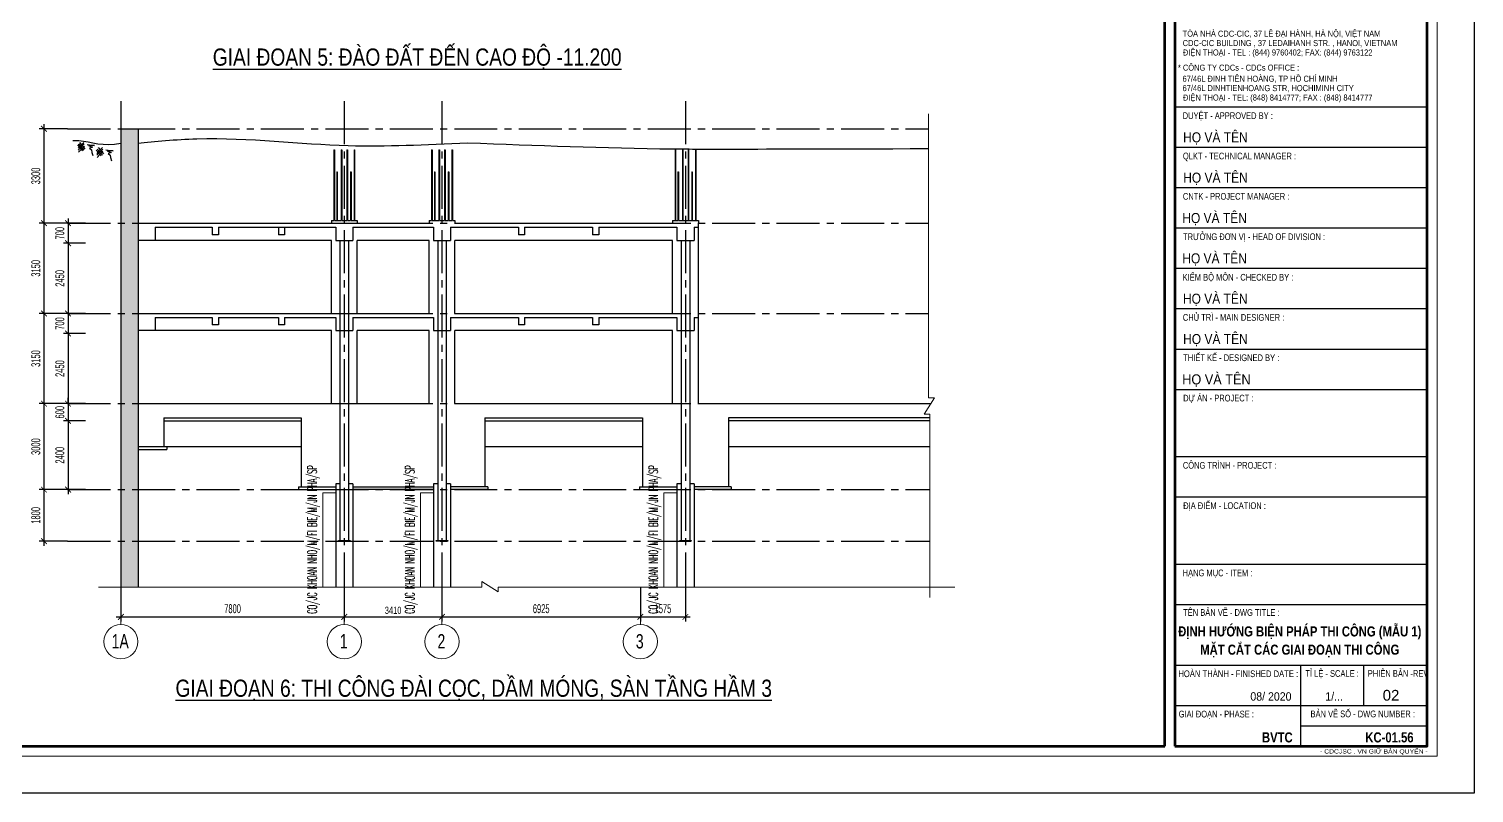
# Model space of a CAD drawing. Extents: x 71 to 1774126, y -14 to 415800.
# Drawn here: x 1723678 to 1774126, y 199218 to 225901 of the extents above; entities that cross this region are included whole.
import ezdxf
from ezdxf.enums import TextEntityAlignment as Align

# ---------------------------------------------------------------- set-up
doc = ezdxf.new("R2010")
doc.units = 0
doc.header["$LTSCALE"] = 1000
doc.header["$MEASUREMENT"] = 0
doc.header["$PDMODE"] = 3
doc.linetypes.add('CENTER2', pattern=[1.125, 0.75, -0.125, 0.125, -0.125])
doc.linetypes.add('HIDDEN', pattern=[0.375, 0.25, -0.125])
doc.layers.get('0').update_dxf_attribs({"linetype": 'CONTINUOUS'})
doc.layers.get('Defpoints').update_dxf_attribs({"linetype": 'CONTINUOUS'})
for name, color, linetype, lineweight in [('CDC -TEXT KHUNG', 7, 'CONTINUOUS', 20), ('CDC-KHUNGTEN', 7, 'CONTINUOUS', 20), ('KCS_CHI', 1, 'CONTINUOUS', 15), ('S19_ACE_Thanh_chong', 9, 'CONTINUOUS', 18)]:
    doc.layers.add(name, color=color, linetype=linetype, lineweight=lineweight)
for name, color, linetype in [('CDC.01.AXIS', 160, 'CENTER2'), ('CDC.02.DIM', 1, 'CONTINUOUS'), ('CDC.03.BORDER', 3, 'CONTINUOUS'), ('CDC.04.HIDDEN', 8, 'HIDDEN'), ('CDC.05.STEEL', 4, 'CONTINUOUS'), ('CDC.06.TEXT', 2, 'CONTINUOUS'), ('CDC.10.HATCH', 9, 'CONTINUOUS'), ('CDC.16.BIGTEXT', 6, 'CONTINUOUS'), ('DAT', 115, 'CONTINUOUS')]:
    doc.layers.add(name, color=color, linetype=linetype)
doc.styles.add('ARIAL', font='arial.ttf', dxfattribs={"width": 0.6})
doc.styles.add('Arial_B_3', font='arialbd.ttf', dxfattribs={"width": 0.75, "height": 3})
doc.styles.add('KT CDC', font='arial.ttf', dxfattribs={"width": 0.85, "height": 200})
doc.styles.add('ROMANS', font='vnsimplexh.shx', dxfattribs={"width": 0.55, "bigfont": 'vns.shx'})
doc.dimstyles.new('100', dxfattribs={"dimscale": 100, "dimtxt": 2.5, "dimasz": 1, "dimexe": 1, "dimexo": 0, "dimgap": 1, "dimtad": 1, "dimdec": 0, "dimdsep": 46, "dimtxsty": 'ARIAL', "dimblk": 'ARCHTICK', "dimcen": 1, "dimdle": 1, "dimclrd": 1, "dimclre": 1, "dimclrt": 2, "dimadec": 0, "dimazin": 0, "dimtfac": 0.00072, "dimtdec": 0, "dimtix": 1, "dimtmove": 2, "dimatfit": 3, "dimldrblk": 'ARCHTICK', "dimfxl": 1, "dimtolj": 1, "dimarcsym": 0})
doc.dimstyles.new('D100', dxfattribs={"dimscale": 125, "dimtxt": 2.5, "dimasz": 1.6, "dimexe": 1.3, "dimexo": 0, "dimgap": 1, "dimtad": 1, "dimdec": 0, "dimdsep": 46, "dimtxsty": 'ARIAL', "dimblk": 'ARCHTICK', "dimcen": 1, "dimdle": 1.3, "dimclrd": 1, "dimclre": 1, "dimclrt": 2, "dimadec": 0, "dimazin": 0, "dimtfac": 0.00072, "dimtdec": 0, "dimtix": 1, "dimtmove": 2, "dimatfit": 3, "dimldrblk": 'ARCHTICK', "dimfxl": 1, "dimtolj": 1, "dimarcsym": 0})

# ---------------------------------------------------------------- blocks, each defined once
blk = doc.blocks.new('_ARCHTICK')
at = {"color": 0, "linetype": 'ByBlock', "const_width": 0.15}
blk.add_lwpolyline([(-0.5, -0.5), (0.5, 0.5)], dxfattribs=at)
blk = doc.blocks.new('*D417')
at = {"layer": 'CDC.02.DIM', "color": 1, "lineweight": -2, "ltscale": 2000, "transparency": 16777216}
for p, q in [((1726887, 206406), (1726887, 205209)), ((1734687, 206406), (1734687, 205209)), ((1726725, 205371), (1734850, 205371))]:
    blk.add_line(p, q, dxfattribs=at)
at = {"layer": 'Defpoints', "color": 0, "ltscale": 2000, "transparency": 16777216}
for p in [(1726887, 206406), (1734687, 206406), (1734687, 205371)]:
    blk.add_point(p, dxfattribs=at)
at = {"layer": 'CDC.02.DIM', "color": 1, "lineweight": -2, "ltscale": 2000, "transparency": 16777216, "xscale": 200, "yscale": 200, "zscale": 200, "rotation": 180}
blk.add_blockref('_ARCHTICK', (1726887, 205371), dxfattribs=at)
at = {"layer": 'CDC.02.DIM', "color": 1, "lineweight": -2, "ltscale": 2000, "transparency": 16777216, "xscale": 200, "yscale": 200, "zscale": 200}
blk.add_blockref('_ARCHTICK', (1734687, 205371), dxfattribs=at)
at = {"layer": 'CDC.02.DIM', "color": 2, "ltscale": 2000, "transparency": 16777216, "insert": (1730787, 205656), "char_height": 312.5, "attachment_point": 5, "style": 'ARIAL'}
blk.add_mtext('\\A1;7800', dxfattribs=at)
blk = doc.blocks.new('*D418')
at = {"layer": 'CDC.02.DIM', "color": 1, "lineweight": -2, "ltscale": 2000, "transparency": 16777216}
for p, q in [((1745022, 206406), (1745022, 205209)), ((1746597, 206406), (1746597, 205209)), ((1744860, 205371), (1746760, 205371))]:
    blk.add_line(p, q, dxfattribs=at)
at = {"layer": 'Defpoints', "color": 0, "ltscale": 2000, "transparency": 16777216}
for p in [(1745022, 206406), (1746597, 206406), (1746597, 205371)]:
    blk.add_point(p, dxfattribs=at)
at = {"layer": 'CDC.02.DIM', "color": 1, "lineweight": -2, "ltscale": 2000, "transparency": 16777216, "xscale": 200, "yscale": 200, "zscale": 200, "rotation": 180}
blk.add_blockref('_ARCHTICK', (1745022, 205371), dxfattribs=at)
at = {"layer": 'CDC.02.DIM', "color": 1, "lineweight": -2, "ltscale": 2000, "transparency": 16777216, "xscale": 200, "yscale": 200, "zscale": 200}
blk.add_blockref('_ARCHTICK', (1746597, 205371), dxfattribs=at)
at = {"layer": 'CDC.02.DIM', "color": 2, "ltscale": 2000, "transparency": 16777216, "insert": (1745810, 205656), "char_height": 312.5, "attachment_point": 5, "style": 'ARIAL'}
blk.add_mtext('\\A1;1575', dxfattribs=at)
blk = doc.blocks.new('*D419')
at = {"layer": 'CDC.02.DIM', "color": 1, "lineweight": -2, "ltscale": 2000, "transparency": 16777216}
for p, q in [((1724204, 222579), (1724204, 218954)), ((1725030, 222416), (1724041, 222416)), ((1725030, 219116), (1724041, 219116))]:
    blk.add_line(p, q, dxfattribs=at)
at = {"layer": 'Defpoints', "color": 0, "ltscale": 2000, "transparency": 16777216}
for p in [(1725030, 222416), (1724204, 219116), (1725030, 219116)]:
    blk.add_point(p, dxfattribs=at)
at = {"layer": 'CDC.02.DIM', "color": 1, "lineweight": -2, "ltscale": 2000, "transparency": 16777216, "xscale": 200, "yscale": 200, "zscale": 200}
for p, rotation in [((1724204, 222416), 90), ((1724204, 219116), 270)]:
    blk.add_blockref('_ARCHTICK', p, dxfattribs=dict(at, rotation=rotation))
at = {"layer": 'CDC.02.DIM', "color": 2, "ltscale": 2000, "transparency": 16777216, "insert": (1723919, 220766), "char_height": 312.5, "attachment_point": 5, "rotation": 90, "style": 'ARIAL'}
blk.add_mtext('\\A1;3300', dxfattribs=at)
blk = doc.blocks.new('*D420')
at = {"layer": 'CDC.02.DIM', "color": 1, "lineweight": -2, "ltscale": 2000, "transparency": 16777216}
for p, q in [((1725030, 215966), (1724041, 215966)), ((1724204, 216129), (1724204, 212654)), ((1725030, 212816), (1724041, 212816))]:
    blk.add_line(p, q, dxfattribs=at)
at = {"layer": 'Defpoints', "color": 0, "ltscale": 2000, "transparency": 16777216}
for p in [(1725030, 215966), (1724204, 212816), (1725030, 212816)]:
    blk.add_point(p, dxfattribs=at)
at = {"layer": 'CDC.02.DIM', "color": 1, "lineweight": -2, "ltscale": 2000, "transparency": 16777216, "xscale": 200, "yscale": 200, "zscale": 200}
for p, rotation in [((1724204, 215966), 90), ((1724204, 212816), 270)]:
    blk.add_blockref('_ARCHTICK', p, dxfattribs=dict(at, rotation=rotation))
at = {"layer": 'CDC.02.DIM', "color": 2, "ltscale": 2000, "transparency": 16777216, "insert": (1723919, 214391), "char_height": 312.5, "attachment_point": 5, "rotation": 90, "style": 'ARIAL'}
blk.add_mtext('\\A1;3150', dxfattribs=at)
blk = doc.blocks.new('*D421')
at = {"layer": 'CDC.02.DIM', "color": 1, "lineweight": -2, "ltscale": 2000, "transparency": 16777216}
for p, q in [((1724204, 212979), (1724204, 209654)), ((1725030, 212816), (1724041, 212816)), ((1725030, 209816), (1724041, 209816))]:
    blk.add_line(p, q, dxfattribs=at)
at = {"layer": 'Defpoints', "color": 0, "ltscale": 2000, "transparency": 16777216}
for p in [(1725030, 212816), (1724204, 209816), (1725030, 209816)]:
    blk.add_point(p, dxfattribs=at)
at = {"layer": 'CDC.02.DIM', "color": 1, "lineweight": -2, "ltscale": 2000, "transparency": 16777216, "xscale": 200, "yscale": 200, "zscale": 200}
for p, rotation in [((1724204, 212816), 90), ((1724204, 209816), 270)]:
    blk.add_blockref('_ARCHTICK', p, dxfattribs=dict(at, rotation=rotation))
at = {"layer": 'CDC.02.DIM', "color": 2, "ltscale": 2000, "transparency": 16777216, "insert": (1723919, 211316), "char_height": 312.5, "attachment_point": 5, "rotation": 90, "style": 'ARIAL'}
blk.add_mtext('\\A1;3000', dxfattribs=at)
blk = doc.blocks.new('*D422')
at = {"layer": 'CDC.02.DIM', "color": 1, "lineweight": -2, "ltscale": 2000, "transparency": 16777216}
for p, q in [((1724204, 209979), (1724204, 207854)), ((1725030, 209816), (1724041, 209816)), ((1725030, 208016), (1724041, 208016))]:
    blk.add_line(p, q, dxfattribs=at)
at = {"layer": 'Defpoints', "color": 0, "ltscale": 2000, "transparency": 16777216}
for p in [(1725030, 209816), (1724204, 208016), (1725030, 208016)]:
    blk.add_point(p, dxfattribs=at)
at = {"layer": 'CDC.02.DIM', "color": 1, "lineweight": -2, "ltscale": 2000, "transparency": 16777216, "xscale": 200, "yscale": 200, "zscale": 200}
for p, rotation in [((1724204, 209816), 90), ((1724204, 208016), 270)]:
    blk.add_blockref('_ARCHTICK', p, dxfattribs=dict(at, rotation=rotation))
at = {"layer": 'CDC.02.DIM', "color": 2, "ltscale": 2000, "transparency": 16777216, "insert": (1723919, 208916), "char_height": 312.5, "attachment_point": 5, "rotation": 90, "style": 'ARIAL'}
blk.add_mtext('\\A1;1800', dxfattribs=at)
blk = doc.blocks.new('*D423')
at = {"layer": 'CDC.02.DIM', "color": 1, "lineweight": -2, "ltscale": 2000, "transparency": 16777216}
for p, q in [((1725030, 219116), (1724041, 219116)), ((1724204, 219279), (1724204, 215804)), ((1725030, 215966), (1724041, 215966))]:
    blk.add_line(p, q, dxfattribs=at)
at = {"layer": 'Defpoints', "color": 0, "ltscale": 2000, "transparency": 16777216}
for p in [(1725030, 219116), (1724204, 215966), (1725030, 215966)]:
    blk.add_point(p, dxfattribs=at)
at = {"layer": 'CDC.02.DIM', "color": 1, "lineweight": -2, "ltscale": 2000, "transparency": 16777216, "xscale": 200, "yscale": 200, "zscale": 200}
for p, rotation in [((1724204, 219116), 90), ((1724204, 215966), 270)]:
    blk.add_blockref('_ARCHTICK', p, dxfattribs=dict(at, rotation=rotation))
at = {"layer": 'CDC.02.DIM', "color": 2, "ltscale": 2000, "transparency": 16777216, "insert": (1723919, 217541), "char_height": 312.5, "attachment_point": 5, "rotation": 90, "style": 'ARIAL'}
blk.add_mtext('\\A1;3150', dxfattribs=at)
blk = doc.blocks.new('*D424')
at = {"layer": 'CDC.02.DIM', "color": 1, "lineweight": -2, "transparency": 16777216}
for p, q in [((1734687, 206406), (1734687, 205271)), ((1738097, 206406), (1738097, 205271)), ((1734587, 205371), (1738197, 205371))]:
    blk.add_line(p, q, dxfattribs=at)
at = {"layer": 'Defpoints', "color": 0, "transparency": 16777216}
for p in [(1734687, 206406), (1738097, 206406), (1738097, 205371)]:
    blk.add_point(p, dxfattribs=at)
at = {"layer": 'CDC.02.DIM', "color": 1, "lineweight": -2, "transparency": 16777216, "xscale": 100, "yscale": 100, "zscale": 100, "rotation": 180}
blk.add_blockref('_ARCHTICK', (1734687, 205371), dxfattribs=at)
at = {"layer": 'CDC.02.DIM', "color": 1, "lineweight": -2, "transparency": 16777216, "xscale": 100, "yscale": 100, "zscale": 100}
blk.add_blockref('_ARCHTICK', (1738097, 205371), dxfattribs=at)
at = {"layer": 'CDC.02.DIM', "color": 2, "transparency": 16777216, "insert": (1736392, 205599), "char_height": 250, "attachment_point": 5, "style": 'ARIAL'}
blk.add_mtext('\\A1;3410', dxfattribs=at)
blk = doc.blocks.new('*D425')
at = {"layer": 'CDC.02.DIM', "color": 1, "lineweight": -2, "ltscale": 2000, "transparency": 16777216}
for p, q in [((1738097, 206406), (1738097, 205209)), ((1745022, 206406), (1745022, 205209)), ((1737935, 205371), (1745185, 205371))]:
    blk.add_line(p, q, dxfattribs=at)
at = {"layer": 'Defpoints', "color": 0, "ltscale": 2000, "transparency": 16777216}
for p in [(1738097, 206406), (1745022, 206406), (1745022, 205371)]:
    blk.add_point(p, dxfattribs=at)
at = {"layer": 'CDC.02.DIM', "color": 1, "lineweight": -2, "ltscale": 2000, "transparency": 16777216, "xscale": 200, "yscale": 200, "zscale": 200, "rotation": 180}
blk.add_blockref('_ARCHTICK', (1738097, 205371), dxfattribs=at)
at = {"layer": 'CDC.02.DIM', "color": 1, "lineweight": -2, "ltscale": 2000, "transparency": 16777216, "xscale": 200, "yscale": 200, "zscale": 200}
blk.add_blockref('_ARCHTICK', (1745022, 205371), dxfattribs=at)
at = {"layer": 'CDC.02.DIM', "color": 2, "ltscale": 2000, "transparency": 16777216, "insert": (1741560, 205656), "char_height": 312.5, "attachment_point": 5, "style": 'ARIAL'}
blk.add_mtext('\\A1;6925', dxfattribs=at)
blk = doc.blocks.new('*D413')
at = {"layer": 'CDC.02.DIM', "color": 1, "lineweight": -2, "ltscale": 2000, "transparency": 16777216}
for p, q in [((1725650, 219116), (1724882, 219116)), ((1725044, 219279), (1725044, 218254)), ((1725650, 218416), (1724882, 218416))]:
    blk.add_line(p, q, dxfattribs=at)
at = {"layer": 'Defpoints', "color": 0, "ltscale": 2000, "transparency": 16777216}
for p in [(1725650, 219116), (1725044, 218416), (1725650, 218416)]:
    blk.add_point(p, dxfattribs=at)
at = {"layer": 'CDC.02.DIM', "color": 1, "lineweight": -2, "ltscale": 2000, "transparency": 16777216, "xscale": 200, "yscale": 200, "zscale": 200}
for p, rotation in [((1725044, 219116), 90), ((1725044, 218416), 270)]:
    blk.add_blockref('_ARCHTICK', p, dxfattribs=dict(at, rotation=rotation))
at = {"layer": 'CDC.02.DIM', "color": 2, "ltscale": 2000, "transparency": 16777216, "insert": (1724759, 218766), "char_height": 312.5, "attachment_point": 5, "rotation": 90, "style": 'ARIAL'}
blk.add_mtext('\\A1;700', dxfattribs=at)
blk = doc.blocks.new('*D414')
at = {"layer": 'CDC.02.DIM', "color": 1, "lineweight": -2, "ltscale": 2000, "transparency": 16777216}
for p, q in [((1725044, 218579), (1725044, 215804)), ((1725650, 218416), (1724882, 218416)), ((1725650, 215966), (1724882, 215966))]:
    blk.add_line(p, q, dxfattribs=at)
at = {"layer": 'Defpoints', "color": 0, "ltscale": 2000, "transparency": 16777216}
for p in [(1725650, 218416), (1725044, 215966), (1725650, 215966)]:
    blk.add_point(p, dxfattribs=at)
at = {"layer": 'CDC.02.DIM', "color": 1, "lineweight": -2, "ltscale": 2000, "transparency": 16777216, "xscale": 200, "yscale": 200, "zscale": 200}
for p, rotation in [((1725044, 218416), 90), ((1725044, 215966), 270)]:
    blk.add_blockref('_ARCHTICK', p, dxfattribs=dict(at, rotation=rotation))
at = {"layer": 'CDC.02.DIM', "color": 2, "ltscale": 2000, "transparency": 16777216, "insert": (1724759, 217191), "char_height": 312.5, "attachment_point": 5, "rotation": 90, "style": 'ARIAL'}
blk.add_mtext('\\A1;2450', dxfattribs=at)
blk = doc.blocks.new('*D415')
at = {"layer": 'CDC.02.DIM', "color": 1, "lineweight": -2, "ltscale": 2000, "transparency": 16777216}
for p, q in [((1725650, 215966), (1724882, 215966)), ((1725044, 216129), (1725044, 215104)), ((1725650, 215266), (1724882, 215266))]:
    blk.add_line(p, q, dxfattribs=at)
at = {"layer": 'Defpoints', "color": 0, "ltscale": 2000, "transparency": 16777216}
for p in [(1725650, 215966), (1725044, 215266), (1725650, 215266)]:
    blk.add_point(p, dxfattribs=at)
at = {"layer": 'CDC.02.DIM', "color": 1, "lineweight": -2, "ltscale": 2000, "transparency": 16777216, "xscale": 200, "yscale": 200, "zscale": 200}
for p, rotation in [((1725044, 215966), 90), ((1725044, 215266), 270)]:
    blk.add_blockref('_ARCHTICK', p, dxfattribs=dict(at, rotation=rotation))
at = {"layer": 'CDC.02.DIM', "color": 2, "ltscale": 2000, "transparency": 16777216, "insert": (1724759, 215616), "char_height": 312.5, "attachment_point": 5, "rotation": 90, "style": 'ARIAL'}
blk.add_mtext('\\A1;700', dxfattribs=at)
blk = doc.blocks.new('*D416')
at = {"layer": 'CDC.02.DIM', "color": 1, "lineweight": -2, "ltscale": 2000, "transparency": 16777216}
for p, q in [((1725044, 215429), (1725044, 212654)), ((1725650, 215266), (1724882, 215266)), ((1725650, 212816), (1724882, 212816))]:
    blk.add_line(p, q, dxfattribs=at)
at = {"layer": 'Defpoints', "color": 0, "ltscale": 2000, "transparency": 16777216}
for p in [(1725650, 215266), (1725044, 212816), (1725650, 212816)]:
    blk.add_point(p, dxfattribs=at)
at = {"layer": 'CDC.02.DIM', "color": 1, "lineweight": -2, "ltscale": 2000, "transparency": 16777216, "xscale": 200, "yscale": 200, "zscale": 200}
for p, rotation in [((1725044, 215266), 90), ((1725044, 212816), 270)]:
    blk.add_blockref('_ARCHTICK', p, dxfattribs=dict(at, rotation=rotation))
at = {"layer": 'CDC.02.DIM', "color": 2, "ltscale": 2000, "transparency": 16777216, "insert": (1724759, 214041), "char_height": 312.5, "attachment_point": 5, "rotation": 90, "style": 'ARIAL'}
blk.add_mtext('\\A1;2450', dxfattribs=at)
blk = doc.blocks.new('*D426')
at = {"layer": 'CDC.02.DIM', "color": 1, "lineweight": -2, "ltscale": 2000, "transparency": 16777216}
for p, q in [((1725044, 212816), (1725044, 213016)), ((1725650, 212816), (1724882, 212816)), ((1725044, 212816), (1725044, 212216)), ((1725650, 212216), (1724882, 212216)), ((1725044, 212216), (1725044, 212016))]:
    blk.add_line(p, q, dxfattribs=at)
at = {"layer": 'Defpoints', "color": 0, "ltscale": 2000, "transparency": 16777216}
for p in [(1725650, 212816), (1725044, 212216), (1725650, 212216)]:
    blk.add_point(p, dxfattribs=at)
at = {"layer": 'CDC.02.DIM', "color": 1, "lineweight": -2, "ltscale": 2000, "transparency": 16777216, "xscale": 200, "yscale": 200, "zscale": 200}
for p, rotation in [((1725044, 212816), 270), ((1725044, 212216), 90)]:
    blk.add_blockref('_ARCHTICK', p, dxfattribs=dict(at, rotation=rotation))
at = {"layer": 'CDC.02.DIM', "color": 2, "ltscale": 2000, "transparency": 16777216, "insert": (1724759, 212516), "char_height": 312.5, "attachment_point": 5, "rotation": 90, "style": 'ARIAL'}
blk.add_mtext('\\A1;600', dxfattribs=at)
blk = doc.blocks.new('*D427')
at = {"layer": 'CDC.02.DIM', "color": 1, "lineweight": -2, "ltscale": 2000, "transparency": 16777216}
for p, q in [((1725650, 212216), (1724882, 212216)), ((1725044, 212379), (1725044, 209654)), ((1725650, 209816), (1724882, 209816))]:
    blk.add_line(p, q, dxfattribs=at)
at = {"layer": 'Defpoints', "color": 0, "ltscale": 2000, "transparency": 16777216}
for p in [(1725650, 212216), (1725044, 209816), (1725650, 209816)]:
    blk.add_point(p, dxfattribs=at)
at = {"layer": 'CDC.02.DIM', "color": 1, "lineweight": -2, "ltscale": 2000, "transparency": 16777216, "xscale": 200, "yscale": 200, "zscale": 200}
for p, rotation in [((1725044, 212216), 90), ((1725044, 209816), 270)]:
    blk.add_blockref('_ARCHTICK', p, dxfattribs=dict(at, rotation=rotation))
at = {"layer": 'CDC.02.DIM', "color": 2, "ltscale": 2000, "transparency": 16777216, "insert": (1724759, 211016), "char_height": 312.5, "attachment_point": 5, "rotation": 90, "style": 'ARIAL'}
blk.add_mtext('\\A1;2400', dxfattribs=at)
blk = doc.blocks.new('nendat')
at = {"layer": 'CDC.10.HATCH'}
for p, q in [((-5, -243), (163, -445)), ((12, -360), (217, -155)), ((18, -425), (226, -209)), ((21, -206), (209, -420)), ((29, -497), (229, -280)), ((58, -155), (246, -377)), ((332, -228), (585, -266)), ((375, -266), (509, -324)), ((585, -266), (375, -266)), ((509, -324), (407, -356)), ((407, -356), (477, -414)), ((477, -414), (495, -504)), ((495, -504), (530, -615))]:
    blk.add_line(p, q, dxfattribs=at)
at = {"layer": 'S19_ACE_Thanh_chong'}
blk.add_line((141, -290), (141, -280), dxfattribs=at)
blk = doc.blocks.new('KHUNG TEN')
at = {"layer": 'CDC-KHUNGTEN', "color": 6, "lineweight": 25}
for p, q in [((82700, 20400), (75200, 20400)), ((82700, 19200), (75200, 19200)), ((82700, 18000), (75200, 18000)), ((82700, 16800), (75200, 16800)), ((82700, 15600), (75200, 15600)), ((82700, 14400), (75200, 14400)), ((82700, 13200), (75200, 13200)), ((82700, 12000), (75200, 12000)), ((82700, 10000), (75200, 10000)), ((82700, 8800), (75200, 8800)), ((82700, 6800), (75200, 6800)), ((82700, 5600), (75200, 5600)), ((82700, 3800), (75200, 3800)), ((78950, 1400), (78950, 3800)), ((80825, 2600), (80825, 3800)), ((82700, 2600), (75200, 2600)), ((78950, 2000), (82700, 2000))]:
    blk.add_line(p, q, dxfattribs=at)
at = {"layer": 'CDC-KHUNGTEN', "color": 8}
blk.add_lwpolyline([(75096, 1100), (83000, 1100), (83000, 58300), (3000, 58300), (3000, 1100), (75096, 1100)], dxfattribs=at)
at = {"layer": 'CDC-KHUNGTEN', "color": 255, "lineweight": 60}
blk.add_lwpolyline([(74900, 1400), (74900, 58000), (3300, 58000), (3300, 1400), (74900, 1400)], close=True, dxfattribs=at)
blk.add_lwpolyline([(75200, 1400), (82700, 1400), (82700, 58000), (75200, 58000), (75200, 1400)], dxfattribs=at)
at = {"layer": 'Defpoints', "color": 1, "ltscale": 0.2}
blk.add_lwpolyline([(0, 0), (0, 59400), (84100, 59400), (84100, 0), (0, 0)], close=True, dxfattribs=at)
at = {"layer": 'CDC -TEXT KHUNG', "color": 7, "style": 'Arial_B_3', "width": 0.8}
blk.add_text('BVTC', height=300, dxfattribs=at).set_placement((78705, 1508), align=Align.RIGHT)
at = {"layer": 'CDC -TEXT KHUNG', "color": 6, "style": 'KT CDC', "width": 1.15}
blk.add_text('- CDCJSC . VN GIỮ BẢN QUYỂN -', height=125.69, dxfattribs=at).set_placement((79519, 1177))
at = {"layer": 'CDC-KHUNGTEN', "color": 6}
for s, height, style, width, p in [('TÒA NHÀ CDC-CIC, 37 LÊ ĐẠI HÀNH, HÀ NỘI, VIỆT NAM', 180, 'KT CDC', 0.85, (75433, 22500)), ('CDC-CIC BUILDING , 37 LEDAIHANH STR. , HANOI, VIETNAM', 180, 'KT CDC', 0.85, (75433, 22220)), ('ĐIỆN THOẠI - TEL : (844) 9760402; FAX: (844) 9763122', 180, 'KT CDC', 0.85, (75441, 21940)), ('* CÔNG TY CDCs - CDCs OFFICE :', 180, 'KT CDC', 0.85, (75292, 21490)), ('67/46L ĐINH TIÊN HOÀNG, TP HỒ CHÍ MINH', 180, 'KT CDC', 0.85, (75430, 21160)), ('67/46L DINHTIENHOANG STR, HOCHIMINH CITY', 180, 'KT CDC', 0.85, (75430, 20880)), ('ĐIỆN THOẠI - TEL: (848) 8414777; FAX : (848) 8414777', 180, 'KT CDC', 0.85, (75442, 20600)), ('DUYỆT - APPROVED BY :', 200, 'ARIAL', 0.8, (75433, 20050)), ('QLKT - TECHNICAL MANAGER :', 200, 'ARIAL', 0.8, (75440, 18850)), ('CNTK - PROJECT MANAGER :', 200, 'ARIAL', 0.8, (75440, 17650)), ('TRƯỞNG ĐƠN VỊ - HEAD OF DIVISION :', 200, 'ARIAL', 0.8, (75445, 16450)), ('KIỂM BỘ MÔN - CHECKED BY :', 200, 'ARIAL', 0.8, (75434, 15244)), ('CHỦ TRÌ - MAIN DESIGNER :', 200, 'ARIAL', 0.8, (75438, 14050)), ('THIẾT KẾ - DESIGNED BY :', 200, 'ARIAL', 0.8, (75450, 12850)), ('DỰ ÁN - PROJECT :  ', 200, 'ARIAL', 0.8, (75449, 11650)), ('CÔNG TRÌNH - PROJECT :  ', 200, 'ARIAL', 0.8, (75438, 9650)), ('ĐỊA ĐIỂM - LOCATION :', 200, 'ARIAL', 0.8, (75449, 8450)), ('HẠNG MỤC - ITEM : ', 200, 'ARIAL', 0.8, (75433, 6450)), ('TÊN BẢN VẼ - DWG TITLE :', 200, 'ARIAL', 0.8, (75448, 5273)), ('TỈ LỆ - SCALE :', 200, 'ARIAL', 0.8, (79082, 3459)), ('PHIÊN BẢN -REV', 200, 'ARIAL', 0.7, (80938, 3459)), ('GIAI ĐOẠN - PHASE :', 200, 'ARIAL', 0.8, (75315, 2250)), ('BẢN VẼ SỐ - DWG NUMBER :', 200, 'ARIAL', 0.8, (79236, 2256))]:
    blk.add_text(s, height=height, dxfattribs=dict(at, style=style, width=width)).set_placement(p)
at = {"layer": 'CDC-KHUNGTEN', "color": 7}
for style, width, p in [('KT CDC', 0.85, (75448, 19356)), ('KT CDC', 0.85, (75450, 18156)), ('KT CDC', 0.85, (75423, 16956)), ('KT CDC', 0.85, (75423, 15756)), ('KT CDC', 0.85, (75442, 14556)), ('KT CDC', 0.85, (75448, 13356)), ('ARIAL', 0.9, (75421, 12156))]:
    blk.add_text('HỌ VÀ TÊN', height=300, dxfattribs=dict(at, style=style, width=width)).set_placement(p)
at = {"layer": 'CDC-KHUNGTEN', "color": 6, "style": 'ARIAL', "width": 0.814645}
blk.add_text('HOÀN THÀNH - FINISHED DATE :', height=200, dxfattribs=at).set_placement((75304, 3450), (78870, 3450), align=Align.FIT)
at = {"layer": 'CDC-KHUNGTEN', "color": 7, "style": 'ARIAL', "width": 0.9}
for s, p in [('08/ 2020', (78670, 2750)), ('1/...', (80200, 2750))]:
    blk.add_text(s, height=250, dxfattribs=at).set_placement(p, align=Align.RIGHT)
at = {"layer": 'CDC-KHUNGTEN', "color": 7, "style": 'KT CDC'}
blk.add_text('02', height=320, dxfattribs=at).set_placement((81879, 2750), align=Align.RIGHT)

msp = doc.modelspace()

# ---------------------------------------------------------------- hatches: boundary and pattern name
at = {"layer": 'CDC.10.HATCH'}
h = msp.add_hatch(dxfattribs=at)
h.set_pattern_fill('CHAU-01', color=256, scale=50, style=0, pattern_type=2)
h.set_pattern_definition([(50, (-3318.2, -128328.48), (358.63009, -31.376067), [37.5, -412.5]), (355, (-3318.2, -128328.48), (-69.37567, 376.09607), [30, -330]), (100.4514, (-3288.32, -128331.1), (289.25469, 344.71977), [31.870095, -350.571056]), (46.1842, (-3318.2, -128228.48), (533.62052, -82.75951), [56.25, -618.75]), (96.6356, (-3273.74, -128235.37), (467.33135, 487.05894), [47.80514, -525.8565]), (351.1842, (-3318.2, -128228.5), (467.33097, 487.0593), [45, -495]), (21, (-3268.2, -128253.48), (298.453526, -201.309445), [37.5, -412.5]), (326, (-3268.2, -128253.48), (121.657666, 362.57502), [30, -330]), (71.4514, (-3243.34, -128270.25), (420.111314, 161.26525), [31.870095, -350.571056]), (37.5, (-3318.21, -128328.48), (6.079928, 166.446927), [0, -326, 0, -335, 0, -331.25]), (7.5, (-3318.2, -128328.48), (131.534769, 197.205856), [0, -191, 0, -318.5, 0, -126.25]), (327.5, (-3429.71, -128328.48), (266.911218, -11.277436), [0, -125, 0, -390, 0, -517.5]), (317.5, (-3479.7, -128328.48), (291.593085, 50.05249), [0, -162.5, 0, -259, 0, -367.5]), (45, (-3318.2, -128328.48), (-150.26019, 150.26019), []), (45, (-3318.2, -128267.23), (-150.26019, 150.26019), [])])
h.paths.add_polyline_path([(1727487.2, 222416.5), (1726887.2, 222416.5), (1726887.2, 219116.5), (1727487.2, 219116.5)])
h.paths.add_polyline_path([(1727487.2, 219116.5), (1726887.2, 219116.5), (1726887.2, 215966.5), (1727487.2, 215966.5)])
h.paths.add_polyline_path([(1727487.2, 215966.5), (1726887.2, 215966.5), (1726887.2, 212816.5), (1727487.2, 212816.5)])
h.paths.add_polyline_path([(1727487.2, 212816.5), (1726887.2, 212816.5), (1726887.2, 209816.5), (1727487.2, 209816.5)])
h.paths.add_polyline_path([(1727487.2, 209816.5), (1726887.2, 209816.5), (1726887.2, 208016.5), (1727487.2, 208016.5)])
h.paths.add_polyline_path([(1727487.2, 208016.5), (1726887.2, 208016.5), (1726887.2, 206405.9), (1727487.2, 206405.9)])

# ---------------------------------------------------------------- linework, layer by layer
at = {"layer": 'CDC.01.AXIS', "ltscale": 2}
for p, q in [((1726887.2, 223372.4), (1726887.2, 206405.9)), ((1734687.2, 223372.4), (1734687.2, 206405.9)), ((1738097.2, 223372.4), (1738097.2, 206405.9)), ((1746597.2, 223372.4), (1746597.2, 206405.9)), ((1725029.5, 222416.5), (1755084.1, 222416.5)), ((1725029.5, 219116.5), (1755084.1, 219116.5)), ((1725029.5, 215966.5), (1755084.1, 215966.5)), ((1725029.5, 212816.5), (1755159.6, 212816.5)), ((1725029.5, 209816.5), (1755129.9, 209816.5)), ((1725029.5, 208016.5), (1755129.9, 208016.5))]:
    msp.add_line(p, q, dxfattribs=at)
at = {"layer": 'CDC.03.BORDER'}
for p, q in [((1727487.2, 219116.5), (1734237.2, 219116.5)), ((1734237.2, 219216.5), (1734237.2, 219116.5)), ((1734237.2, 219216.5), (1734325.1, 219216.5)), ((1734342.6, 219216.5), (1734425.7, 219216.5)), ((1734443.3, 219216.5), (1734578.4, 219216.5)), ((1734595.9, 219216.5), (1734687.2, 219216.5)), ((1734687.2, 219216.5), (1734777.6, 219216.5)), ((1734795.1, 219216.5), (1734906.3, 219216.5)), ((1734923.8, 219216.5), (1735031.9, 219216.5)), ((1735049.4, 219216.5), (1735137.2, 219216.5)), ((1735137.2, 219216.5), (1735137.2, 219116.5)), ((1735137.2, 219116.5), (1737647.2, 219116.5)), ((1737647.2, 219216.5), (1737647.2, 219116.5)), ((1737647.2, 219216.5), (1737735.1, 219216.5)), ((1737752.6, 219216.5), (1737835.7, 219216.5)), ((1737853.3, 219216.5), (1737988.4, 219216.5)), ((1738005.9, 219216.5), (1738097.2, 219216.5)), ((1738097.2, 219216.5), (1738187.6, 219216.5)), ((1738205.1, 219216.5), (1738316.3, 219216.5)), ((1738333.8, 219216.5), (1738441.9, 219216.5)), ((1738459.4, 219216.5), (1738547.2, 219216.5)), ((1738547.2, 219216.5), (1738547.2, 219116.5)), ((1738547.2, 219116.5), (1746147.2, 219116.5)), ((1746147.2, 219216.5), (1746147.2, 219116.5)), ((1746147.2, 219216.5), (1746235.1, 219216.5)), ((1746252.6, 219216.5), (1746335.7, 219216.5)), ((1746353.3, 219216.5), (1746488.4, 219216.5)), ((1746505.9, 219216.5), (1746597.2, 219216.5)), ((1746597.2, 219216.5), (1746687.6, 219216.5)), ((1746705.1, 219216.5), (1746816.3, 219216.5)), ((1746833.8, 219216.5), (1746941.9, 219216.5)), ((1746959.4, 219216.5), (1747047.2, 219216.5)), ((1747047.2, 219216.5), (1747047.2, 219116.5)), ((1747047.2, 218516.5), (1747047.2, 219116.5)), ((1734237.2, 218516.5), (1727487.2, 218516.5)), ((1734237.2, 218416.5), (1734237.2, 218516.5)), ((1737647.2, 218516.5), (1735137.2, 218516.5)), ((1735137.2, 218416.5), (1735137.2, 218516.5)), ((1737647.2, 218416.5), (1737647.2, 218516.5)), ((1746147.2, 218516.5), (1738547.2, 218516.5)), ((1738547.2, 218416.5), (1738547.2, 218516.5)), ((1746147.2, 218416.5), (1746147.2, 218516.5)), ((1747047.2, 218416.5), (1747047.2, 218516.5)), ((1734237.2, 215966.5), (1734237.2, 218416.5)), ((1735137.2, 215966.5), (1735137.2, 218416.5)), ((1737647.2, 215966.5), (1737647.2, 218416.5)), ((1738547.2, 215966.5), (1738547.2, 218416.5)), ((1746147.2, 215966.5), (1746147.2, 218416.5)), ((1747047.2, 212816.5), (1747047.2, 218416.5)), ((1727487.2, 215966.5), (1734237.2, 215966.5)), ((1735137.2, 215966.5), (1737647.2, 215966.5)), ((1738547.2, 215966.5), (1746147.2, 215966.5)), ((1747047.2, 215366.5), (1747047.2, 215966.5)), ((1734237.2, 215366.5), (1727487.2, 215366.5)), ((1734237.2, 212816.5), (1734237.2, 215366.5)), ((1735137.2, 212816.5), (1735137.2, 215366.5)), ((1737647.2, 215366.5), (1735137.2, 215366.5)), ((1737647.2, 212816.5), (1737647.2, 215366.5)), ((1738547.2, 212816.5), (1738547.2, 215366.5)), ((1746147.2, 215366.5), (1738547.2, 215366.5)), ((1746147.2, 212816.5), (1746147.2, 215366.5)), ((1727487.2, 212816.5), (1734237.2, 212816.5)), ((1735137.2, 212816.5), (1737647.2, 212816.5)), ((1738547.2, 212816.5), (1746147.2, 212816.5)), ((1747047.2, 212816.5), (1755159.6, 212816.5)), ((1728387.2, 212316.5), (1733187.2, 212316.5)), ((1728387.2, 212316.5), (1728387.2, 211316.5)), ((1728387.2, 212216.5), (1733187.2, 212216.5)), ((1733187.2, 212316.5), (1733187.2, 209916.5)), ((1739597.2, 212316.5), (1745097.2, 212316.5)), ((1739597.2, 212316.5), (1739597.2, 209916.5)), ((1739597.2, 212216.5), (1745097.2, 212216.5)), ((1745097.2, 212316.5), (1745097.2, 209916.5)), ((1755129.9, 212316.5), (1748097.2, 212316.5)), ((1748097.2, 212316.5), (1748097.2, 209916.5)), ((1755129.9, 212216.5), (1748097.2, 212216.5)), ((1727487.2, 211316.5), (1733187.2, 211316.5)), ((1727487.2, 211216.5), (1728487.2, 211216.5)), ((1728487.2, 211316.5), (1728487.2, 211216.5)), ((1739597.2, 211316.5), (1745097.2, 211316.5)), ((1748097.2, 211316.5), (1755129.9, 211316.5)), ((1733087.2, 209916.5), (1734387.2, 209916.5)), ((1733087.2, 209916.5), (1733087.2, 209816.5)), ((1734387.2, 210016.5), (1734387.2, 206405.9)), ((1734537.2, 210016.5), (1734387.2, 210016.5)), ((1734987.2, 210016.5), (1734837.2, 210016.5)), ((1734987.2, 210016.5), (1734987.2, 206405.9)), ((1734987.2, 209916.5), (1737797.2, 209916.5)), ((1737797.2, 210016.5), (1737797.2, 206405.9)), ((1737947.2, 210016.5), (1737797.2, 210016.5)), ((1738397.2, 210016.5), (1738247.2, 210016.5)), ((1738397.2, 210016.5), (1738397.2, 206405.9)), ((1739697.2, 209916.5), (1738397.2, 209916.5)), ((1739697.2, 209916.5), (1739697.2, 209816.5)), ((1744997.2, 209916.5), (1746297.2, 209916.5)), ((1744997.2, 209916.5), (1744997.2, 209816.5)), ((1746297.2, 210016.5), (1746297.2, 206405.9)), ((1746447.2, 210016.5), (1746297.2, 210016.5)), ((1746897.2, 210016.5), (1746747.2, 210016.5)), ((1746897.2, 210016.5), (1746897.2, 206405.9)), ((1748197.2, 209916.5), (1746897.2, 209916.5)), ((1748197.2, 209916.5), (1748197.2, 209816.5)), ((1733087.2, 209816.5), (1734387.2, 209816.5)), ((1737797.2, 209816.5), (1734987.2, 209816.5)), ((1739697.2, 209816.5), (1738397.2, 209816.5)), ((1744997.2, 209816.5), (1746297.2, 209816.5)), ((1748197.2, 209816.5), (1746897.2, 209816.5))]:
    msp.add_line(p, q, dxfattribs=at)
at = {"layer": 'CDC.04.HIDDEN', "ltscale": 2000}
for p, q in [((1728087.2, 218976.5), (1728087.2, 218516.5)), ((1728087.2, 218976.5), (1730075.4, 218976.5)), ((1730075.4, 218976.5), (1730075.4, 218716.5)), ((1730295.4, 218976.5), (1730295.4, 218716.5)), ((1730295.4, 218976.5), (1732384.9, 218976.5)), ((1732104.9, 218976.5), (1734387.2, 218976.5)), ((1732384.9, 218976.5), (1732384.9, 218716.5)), ((1732604.9, 218976.5), (1732604.9, 218716.5)), ((1734387.2, 218976.5), (1734387.2, 218516.5)), ((1734987.2, 218976.5), (1737797.2, 218976.5)), ((1734987.2, 218976.5), (1734987.2, 218516.5)), ((1737797.2, 218976.5), (1737797.2, 218516.5)), ((1738397.2, 218976.5), (1740763.1, 218976.5)), ((1738397.2, 218976.5), (1738397.2, 218516.5)), ((1740763.1, 218976.5), (1740763.1, 218716.5)), ((1740983.1, 218976.5), (1740983.1, 218716.5)), ((1740983.1, 218976.5), (1743348.9, 218976.5)), ((1743348.9, 218976.5), (1743348.9, 218716.5)), ((1743568.9, 218976.5), (1743568.9, 218716.5)), ((1743568.9, 218976.5), (1746297.2, 218976.5)), ((1746297.2, 218976.5), (1746297.2, 218516.5)), ((1746897.2, 218976.5), (1746897.2, 218516.5)), ((1746897.2, 218976.5), (1747047.2, 218976.5)), ((1730295.4, 218716.5), (1730075.4, 218716.5)), ((1732604.9, 218716.5), (1732384.9, 218716.5)), ((1734387.2, 218516.5), (1734987.2, 218516.5)), ((1737797.2, 218516.5), (1738397.2, 218516.5)), ((1740983.1, 218716.5), (1740763.1, 218716.5)), ((1743568.9, 218716.5), (1743348.9, 218716.5)), ((1746297.2, 218516.5), (1746897.2, 218516.5)), ((1728087.2, 215826.5), (1728087.2, 215366.5)), ((1728087.2, 215826.5), (1730075.4, 215826.5)), ((1730075.4, 215826.5), (1730075.4, 215566.5)), ((1730295.4, 215566.5), (1730075.4, 215566.5)), ((1730295.4, 215826.5), (1730295.4, 215566.5)), ((1730295.4, 215826.5), (1732384.9, 215826.5)), ((1732104.9, 215826.5), (1732384.9, 215826.5)), ((1732384.9, 215826.5), (1732384.9, 215566.5)), ((1732604.9, 215566.5), (1732384.9, 215566.5)), ((1732604.9, 215826.5), (1732604.9, 215566.5)), ((1732604.9, 215826.5), (1734387.2, 215826.5)), ((1734387.2, 215826.5), (1734387.2, 215366.5)), ((1734987.2, 215826.5), (1737797.2, 215826.5)), ((1734987.2, 215826.5), (1734987.2, 215366.5)), ((1737797.2, 215826.5), (1737797.2, 215366.5)), ((1738397.2, 215826.5), (1740763.1, 215826.5)), ((1738397.2, 215826.5), (1738397.2, 215366.5)), ((1740763.1, 215826.5), (1740763.1, 215566.5)), ((1740983.1, 215566.5), (1740763.1, 215566.5)), ((1740983.1, 215826.5), (1740983.1, 215566.5)), ((1740983.1, 215826.5), (1743348.9, 215826.5)), ((1743348.9, 215826.5), (1743348.9, 215566.5)), ((1743568.9, 215566.5), (1743348.9, 215566.5)), ((1743568.9, 215826.5), (1743568.9, 215566.5)), ((1743568.9, 215826.5), (1746297.2, 215826.5)), ((1746297.2, 215826.5), (1746297.2, 215366.5)), ((1746897.2, 215826.5), (1746897.2, 215366.5)), ((1734387.2, 215366.5), (1734987.2, 215366.5)), ((1737797.2, 215366.5), (1738397.2, 215366.5)), ((1746297.2, 215366.5), (1746897.2, 215366.5))]:
    msp.add_line(p, q, dxfattribs=at)
at = {"layer": 'CDC.05.STEEL', "color": 4}
for p, q in [((1726887.2, 222416.5), (1726887.2, 206405.9)), ((1726887.2, 222416.5), (1727487.2, 222416.5)), ((1727487.2, 222416.5), (1727487.2, 206405.9)), ((1734325.1, 221676.7), (1734325.1, 219216.5)), ((1734325.1, 221676.7), (1734342.6, 221676.7)), ((1734342.6, 221676.7), (1734342.6, 219216.5)), ((1734578.4, 221676.7), (1734578.4, 219216.5)), ((1734578.4, 221676.7), (1734595.9, 221676.7)), ((1734595.9, 221676.7), (1734595.9, 219216.5)), ((1734777.6, 221676.7), (1734777.6, 219216.5)), ((1734777.6, 221676.7), (1734795.1, 221676.7)), ((1734795.1, 221676.7), (1734795.1, 219216.5)), ((1735031.9, 221676.7), (1735031.9, 219216.5)), ((1735031.9, 221676.7), (1735049.4, 221676.7)), ((1735049.4, 221676.7), (1735049.4, 219216.5)), ((1737735.1, 221676.7), (1737735.1, 219216.5)), ((1737735.1, 221676.7), (1737752.6, 221676.7)), ((1737752.6, 221676.7), (1737752.6, 219216.5)), ((1737988.4, 221676.7), (1737988.4, 219216.5)), ((1737988.4, 221676.7), (1738005.9, 221676.7)), ((1738005.9, 221676.7), (1738005.9, 219216.5)), ((1738187.6, 221676.7), (1738187.6, 219216.5)), ((1738187.6, 221676.7), (1738205.1, 221676.7)), ((1738205.1, 221676.7), (1738205.1, 219216.5)), ((1738441.9, 221676.7), (1738441.9, 219216.5)), ((1738441.9, 221676.7), (1738459.4, 221676.7)), ((1738459.4, 221676.7), (1738459.4, 219216.5)), ((1746235.1, 221676.7), (1746235.1, 219216.5)), ((1746235.1, 221676.7), (1746252.6, 221676.7)), ((1746252.6, 221676.7), (1746252.6, 219216.5)), ((1746488.4, 221676.7), (1746488.4, 219216.5)), ((1746488.4, 221676.7), (1746505.9, 221676.7)), ((1746505.9, 221676.7), (1746505.9, 219216.5)), ((1746687.6, 221676.7), (1746687.6, 219216.5)), ((1746687.6, 221676.7), (1746705.1, 221676.7)), ((1746705.1, 221676.7), (1746705.1, 219216.5)), ((1746941.9, 221676.7), (1746941.9, 219216.5)), ((1746941.9, 221676.7), (1746959.4, 221676.7)), ((1746959.4, 221676.7), (1746959.4, 219216.5)), ((1734425.7, 220915.4), (1734425.7, 219216.5)), ((1734425.7, 220915.4), (1734443.3, 220915.4)), ((1734443.3, 220915.4), (1734443.3, 219216.5)), ((1734906.3, 220915.4), (1734906.3, 219216.5)), ((1734906.3, 220915.4), (1734923.8, 220915.4)), ((1734923.8, 220915.4), (1734923.8, 219216.5)), ((1737835.7, 220915.4), (1737835.7, 219216.5)), ((1737835.7, 220915.4), (1737853.3, 220915.4)), ((1737853.3, 220915.4), (1737853.3, 219216.5)), ((1738316.3, 220915.4), (1738316.3, 219216.5)), ((1738316.3, 220915.4), (1738333.8, 220915.4)), ((1738333.8, 220915.4), (1738333.8, 219216.5)), ((1746335.7, 220915.4), (1746335.7, 219216.5)), ((1746335.7, 220915.4), (1746353.3, 220915.4)), ((1746353.3, 220915.4), (1746353.3, 219216.5)), ((1746816.3, 220915.4), (1746816.3, 219216.5)), ((1746816.3, 220915.4), (1746833.8, 220915.4)), ((1746833.8, 220915.4), (1746833.8, 219216.5)), ((1734537.2, 218496.4), (1734537.2, 208036.5)), ((1734837.2, 218496.4), (1734837.2, 208036.5)), ((1737947.2, 218496.4), (1737947.2, 208036.5)), ((1738247.2, 218496.4), (1738247.2, 208036.5)), ((1746447.2, 218496.4), (1746447.2, 208036.5)), ((1746747.2, 218496.4), (1746747.2, 208036.5))]:
    msp.add_line(p, q, dxfattribs=at)
for points in [[(1734487.2, 218516.5), (1734887.2, 218516.5), (1734887.2, 218496.4), (1734487.2, 218496.4)], [(1734487.2, 218516.5), (1734887.2, 218516.5), (1734887.2, 218496.4), (1734487.2, 218496.4)], [(1737897.2, 218516.5), (1738297.2, 218516.5), (1738297.2, 218496.4), (1737897.2, 218496.4)], [(1737897.2, 218516.5), (1738297.2, 218516.5), (1738297.2, 218496.4), (1737897.2, 218496.4)], [(1737897.2, 218516.5), (1738297.2, 218516.5), (1738297.2, 218496.4), (1737897.2, 218496.4)], [(1746397.2, 218516.5), (1746797.2, 218516.5), (1746797.2, 218496.4), (1746397.2, 218496.4)], [(1746397.2, 218516.5), (1746797.2, 218516.5), (1746797.2, 218496.4), (1746397.2, 218496.4)], [(1746397.2, 218516.5), (1746797.2, 218516.5), (1746797.2, 218496.4), (1746397.2, 218496.4)], [(1734487.2, 208036.5), (1734887.2, 208036.5), (1734887.2, 208016.5), (1734487.2, 208016.5)], [(1737897.2, 208036.5), (1738297.2, 208036.5), (1738297.2, 208016.5), (1737897.2, 208016.5)], [(1746397.2, 208036.5), (1746797.2, 208036.5), (1746797.2, 208016.5), (1746397.2, 208016.5)]]:
    msp.add_lwpolyline(points, close=True, dxfattribs=at)
at = {"layer": 'CDC.10.HATCH'}
msp.add_line((1746897.2, 215826.5), (1747047.2, 215826.5), dxfattribs=at)
at = {"layer": 'DAT'}
for points, knots in [([(1725214.8, 222005.3), (1725283.4, 222007.4), (1725789.2, 222001.9), (1726270.7, 221770.3), (1726887.2, 221916.5)], [3453.0726042, 3453.0726042, 3453.0726042, 3453.0726042, 3662.0123958, 5001.3305206, 5001.3305206, 5001.3305206, 5001.3305206]), ([(1727487.2, 221916.5), (1728046.9, 221980.2), (1730739.6, 222206.4), (1734445.4, 221696.3), (1737490.9, 221861.2), (1738999.2, 221926.2)], [0, 0, 0, 0, 2284.0961203, 8096.535043, 12622.5932074, 12622.5932074, 12622.5932074, 12622.5932074]), ([(1738999.2, 221926.2), (1741382.9, 221832.8), (1744726.6, 221701.7), (1748070.6, 221702.6), (1755084.1, 221722.6)], [0, 0, 0, 0, 7154.2638214, 10035.9237951, 10035.9237951, 10035.9237951, 10035.9237951])]:
    msp.add_open_spline(points, degree=3, knots=knots, dxfattribs=at)
at = {"layer": 'KCS_CHI'}
for p, q in [((1726887.2, 205371.1), (1726887.2, 205103.1)), ((1734687.2, 205371.1), (1734687.2, 205103.1)), ((1738097.2, 205371.1), (1738097.2, 205103.1)), ((1745022.2, 205371.1), (1745022.2, 205103.1))]:
    msp.add_line(p, q, dxfattribs=at)
for points in [[(1755084.1, 222941.4), (1755084.1, 213018.4), (1755284.1, 213018.4), (1754929.9, 212443.9), (1755129.9, 212443.9), (1755129.9, 206042.4)], [(1733936.7, 206405.9), (1733936.7, 209696.9), (1734387.2, 209696.9)], [(1737346.7, 206405.9), (1737346.7, 209696.9), (1737797.2, 209696.9)], [(1745846.7, 206405.9), (1745846.7, 209696.9), (1746297.2, 209696.9)], [(1755996.6, 206405.9), (1740060.9, 206405.9), (1740060.9, 206251.6), (1739486.4, 206605.9), (1739486.4, 206405.9), (1726108.7, 206405.9)]]:
    msp.add_lwpolyline(points, dxfattribs=at)
for centre in [(1726887.2, 204506.5), (1734687.2, 204506.5), (1738097.2, 204506.5), (1745022.2, 204506.5)]:
    msp.add_circle(centre, 596.6, dxfattribs=at)

# ---------------------------------------------------------------- block references
at = {"layer": 'CDC.06.TEXT', "xscale": 1.173810693645805, "yscale": 1.173810693645805, "zscale": 1.173810693645805}
msp.add_blockref('KHUNG TEN', (1675408.1, 199218.5), dxfattribs=at)
at = {"layer": 'CDC.10.HATCH'}
for p in [(1725383.9, 222092.6), (1726034.8, 221912)]:
    msp.add_blockref('nendat', p, dxfattribs=at)

# ---------------------------------------------------------------- texts
at = {"layer": 'CDC -TEXT KHUNG', "color": 7, "style": 'Arial_B_3', "width": 0.8}
for s, p in [('ĐỊNH HƯỚNG BIỆN PHÁP THI CÔNG (MẪU 1)', (1768040.7, 204688.4)), ('MẶT CẮT CÁC GIAI ĐOẠN THI CÔNG', (1768040.7, 204051.1))]:
    msp.add_text(s, height=352.143, dxfattribs=at).set_placement(p, align=Align.CENTER)
msp.add_text('KC-01.56', height=352.14, dxfattribs=at).set_placement((1772012.7, 200988.4), align=Align.RIGHT)
at = {"layer": 'CDC.06.TEXT', "color": 2, "style": 'ROMANS', "width": 0.45}
for p in [(1733565, 208072), (1736975, 208072), (1745475, 208072)]:
    msp.add_text('CO/JC KHOAN NHO/M/FI BIE/M/JN PHA/SP', height=325, rotation=89.9978, dxfattribs=at).set_placement(p, align=Align.MIDDLE_CENTER)
at = {"layer": 'CDC.16.BIGTEXT', "style": 'ARIAL', "width": 0.8}
for s, p in [('%%UGIAI ĐOẠN 5: ĐÀO ĐẤT ĐẾN CAO ĐỘ -11.200', (1737230.5, 224917.5)), ('%%UGIAI ĐOẠN 6: THI CÔNG ĐÀI CỌC, DẦM MÓNG, SÀN TẦNG HẦM 3', (1739205.3, 202880.6))]:
    msp.add_text(s, height=600, dxfattribs=at).set_placement(p, align=Align.MIDDLE_CENTER)
at = {"layer": 'CDC.16.BIGTEXT', "char_height": 500, "width": 464.64, "attachment_point": 2, "line_spacing_factor": 0.938532}
for s, insert in [('{\\fArial|b0|i0|c0|p34;\\W0.7;1A}', (1726866.1, 204768.2)), ('{\\fArial|b0|i0|c0|p34;\\W0.7;1}', (1734666.1, 204768.2)), ('{\\fArial|b0|i0|c0|p34;\\W0.7;2}', (1738076.1, 204768.2)), ('{\\fArial|b0|i0|c0|p34;\\W0.7;3}', (1745001.1, 204768.2))]:
    msp.add_mtext(s, dxfattribs=dict(at, insert=insert))

# ---------------------------------------------------------------- dimensions: what is measured, and where the dimension line sits
at = {"layer": 'CDC.02.DIM', "ltscale": 2000}
for base, p1, p2, picture, middle in [((1724203.5, 219116.5), (1725029.5, 222416.5), (1725029.5, 219116.5), '*D419', (1723918.8, 220766.5)), ((1724203.5, 215966.5), (1725029.5, 219116.5), (1725029.5, 215966.5), '*D423', (1723918.8, 217541.5)), ((1725044, 218416.5), (1725649.6, 219116.5), (1725649.6, 218416.5), '*D413', (1724759.4, 218766.5)), ((1725044, 215966.5), (1725649.6, 218416.5), (1725649.6, 215966.5), '*D414', (1724759.4, 217191.5)), ((1724203.5, 212816.5), (1725029.5, 215966.5), (1725029.5, 212816.5), '*D420', (1723918.8, 214391.5)), ((1725044, 215266.5), (1725649.6, 215966.5), (1725649.6, 215266.5), '*D415', (1724759.4, 215616.5)), ((1725044, 212816.5), (1725649.6, 215266.5), (1725649.6, 212816.5), '*D416', (1724759.4, 214041.5)), ((1724203.5, 209816.5), (1725029.5, 212816.5), (1725029.5, 209816.5), '*D421', (1723918.8, 211316.5)), ((1725044, 212216.5), (1725649.6, 212816.5), (1725649.6, 212216.5), '*D426', (1724759.4, 212516.5)), ((1725044, 209816.5), (1725649.6, 212216.5), (1725649.6, 209816.5), '*D427', (1724759.4, 211016.5)), ((1724203.5, 208016.5), (1725029.5, 209816.5), (1725029.5, 208016.5), '*D422', (1723918.9, 208916.5))]:
    dim = msp.add_linear_dim(base=base, p1=p1, p2=p2, angle=90, dimstyle='D100', dxfattribs=at)
    dim.commit()
    dim.dimension.update_dxf_attribs({"geometry": picture, "text_midpoint": middle})
for base, p1, p2, picture, middle in [((1734687.2, 205371.1), (1726887.2, 206405.9), (1734687.2, 206405.9), '*D417', (1730787.2, 205655.7)), ((1745022.2, 205371.1), (1738097.2, 206405.9), (1745022.2, 206405.9), '*D425', (1741559.7, 205655.7)), ((1746597.2, 205371.1), (1745022.2, 206405.9), (1746597.2, 206405.9), '*D418', (1745809.7, 205655.7))]:
    dim = msp.add_linear_dim(base=base, p1=p1, p2=p2, dimstyle='D100', dxfattribs=at)
    dim.commit()
    dim.dimension.update_dxf_attribs({"geometry": picture, "text_midpoint": middle})
at = {"layer": 'CDC.02.DIM'}
dim = msp.add_linear_dim(base=(1738097.2, 205371.1), p1=(1734687.2, 206405.9), p2=(1738097.2, 206405.9), dimstyle='100', override={"dimarcsym": 1}, dxfattribs=at)
dim.commit()
dim.dimension.update_dxf_attribs({"geometry": '*D424', "text_midpoint": (1736392.2, 205598.8)})

doc.saveas('drawing.dxf')
